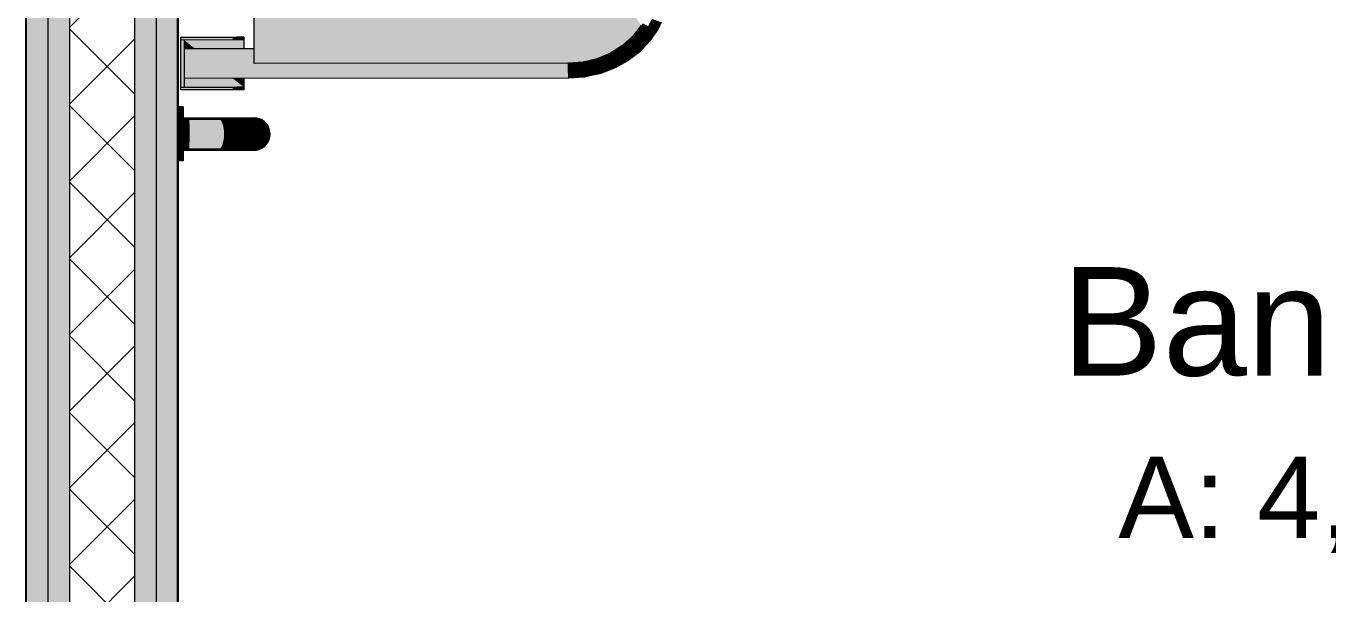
# Model space of a CAD drawing. Header units: metres. Extents: x -1783 to 21505, y -57 to 13660.
# Drawn here: x 12913.8 to 13033.8, y 12663.9 to 12716.2 of the extents above; entities that cross this region are included whole.
import ezdxf

# ---------------------------------------------------------------- set-up
doc = ezdxf.new("R2010")
doc.units = ezdxf.units.M
doc.header["$MEASUREMENT"] = 0
for name, color, linetype in [('cotas', 7, 'Continuous'), ('COTAS EXECUTIVO.EXEC', 7, 'Continuous'), ('PAREDE CONSTRUIR', 7, 'Continuous'), ('ZONA', 7, 'Continuous')]:
    doc.layers.add(name, color=color, linetype=linetype)
for name, color, linetype, lineweight in [('LAJES.EST_Caneta_No__241', 7, 'Continuous', 13), ('LOUCAS-METAIS.ARQ_Caneta_No__96', 252, 'Continuous', 0), ('PAREDE CONSTRUIR_Caneta_No__241', 7, 'Continuous', 13), ('PAREDE CONSTRUIR_Caneta_No__83', 84, 'Continuous', 0), ('Selos de Zona Archicad_Caneta_No__11', 7, 'Continuous', 5)]:
    doc.layers.add(name, color=color, linetype=linetype, lineweight=lineweight)
doc.layers.add('LOUCAS-METAIS.ARQ_Caneta_No__18', color=7, linetype='Continuous', lineweight=0, true_color=0xdfdfdf)
doc.styles.add('GENERATED_STYLE_1', font='arial.ttf')
doc.styles.add('R80', font='romans.shx', dxfattribs={"height": 10})
doc.dimstyles.new('1-50', dxfattribs={"dimtxt": 10, "dimasz": 5, "dimexe": 10, "dimexo": 10, "dimgap": 3, "dimtad": 1, "dimdec": 1, "dimrnd": 1, "dimdsep": 46, "dimtxsty": 'R80', "dimblk": 'DOT', "dimcen": 0, "dimclrd": 252, "dimclre": 252, "dimclrt": 252, "dimadec": 0, "dimazin": 0, "dimtfac": 1, "dimtdec": 1, "dimtix": 1, "dimtmove": 2, "dimatfit": 3, "dimldrblk": 'DOT', "dimfxl": 1, "dimtolj": 1, "dimarcsym": 0})

# ---------------------------------------------------------------- blocks, each defined once
blk = doc.blocks.new('_Dot')
at = {"color": 0, "linetype": 'ByBlock', "lineweight": -2}
blk.add_line((-0.5, 0), (-1, 0), dxfattribs=at)
at = {"color": 0, "linetype": 'ByBlock', "const_width": 0.5}
blk.add_lwpolyline([(-0.25, 0, 1), (0.25, 0, 1)], format="xyb", close=True, dxfattribs=at)
blk = doc.blocks.new('*D7306')
at = {"layer": 'COTAS EXECUTIVO.EXEC', "color": 252, "lineweight": -2, "transparency": 16777216}
for p, q in [((12708.87, 12616.1), (12708.87, 12885.48)), ((12913.84, 12616.1), (12913.84, 12885.48)), ((12713.87, 12875.48), (12781.75, 12875.48)), ((12908.84, 12875.48), (12813.47, 12875.48))]:
    blk.add_line(p, q, dxfattribs=at)
at = {"layer": 'COTAS EXECUTIVO.EXEC', "color": 252, "lineweight": -2, "transparency": 16777216, "xscale": 5, "yscale": 5, "zscale": 5, "rotation": 180}
blk.add_blockref('_Dot', (12708.87, 12875.48), dxfattribs=at)
at = {"layer": 'COTAS EXECUTIVO.EXEC', "color": 252, "lineweight": -2, "transparency": 16777216, "xscale": 5, "yscale": 5, "zscale": 5}
blk.add_blockref('_Dot', (12913.84, 12875.48), dxfattribs=at)
at = {"layer": 'COTAS EXECUTIVO.EXEC', "color": 252, "transparency": 16777216, "insert": (12797.61, 12875.48), "char_height": 10, "attachment_point": 5, "style": 'R80'}
blk.add_mtext('\\A1;205', dxfattribs=at)
blk = doc.blocks.new('*D7307')
at = {"layer": 'COTAS EXECUTIVO.EXEC', "color": 252, "lineweight": -2, "transparency": 16777216}
for p, q in [((12913.84, 12616.1), (12913.84, 12885.48)), ((12927.84, 12616.1), (12927.84, 12885.48)), ((12908.84, 12875.48), (12903.84, 12875.48)), ((12913.84, 12875.48), (12927.84, 12875.48)), ((12932.84, 12875.48), (12937.84, 12875.48))]:
    blk.add_line(p, q, dxfattribs=at)
at = {"layer": 'COTAS EXECUTIVO.EXEC', "color": 252, "lineweight": -2, "transparency": 16777216, "xscale": 5, "yscale": 5, "zscale": 5}
blk.add_blockref('_Dot', (12913.84, 12875.48), dxfattribs=at)
at = {"layer": 'COTAS EXECUTIVO.EXEC', "color": 252, "lineweight": -2, "transparency": 16777216, "xscale": 5, "yscale": 5, "zscale": 5, "rotation": 180}
blk.add_blockref('_Dot', (12927.84, 12875.48), dxfattribs=at)
at = {"layer": 'COTAS EXECUTIVO.EXEC', "color": 252, "transparency": 16777216, "insert": (12896.12, 12875.48), "char_height": 10, "attachment_point": 5, "style": 'R80'}
blk.add_mtext('\\A1;14', dxfattribs=at)
blk = doc.blocks.new('*D7308')
at = {"layer": 'COTAS EXECUTIVO.EXEC', "color": 252, "lineweight": -2, "transparency": 16777216}
for p, q in [((12927.84, 12616.1), (12927.84, 12885.48)), ((13137.84, 12801.3), (13137.84, 12885.48)), ((12932.84, 12875.48), (13003.24, 12875.48)), ((13132.84, 12875.48), (13034.95, 12875.48))]:
    blk.add_line(p, q, dxfattribs=at)
at = {"layer": 'COTAS EXECUTIVO.EXEC', "color": 252, "lineweight": -2, "transparency": 16777216, "xscale": 5, "yscale": 5, "zscale": 5, "rotation": 180}
blk.add_blockref('_Dot', (12927.84, 12875.48), dxfattribs=at)
at = {"layer": 'COTAS EXECUTIVO.EXEC', "color": 252, "lineweight": -2, "transparency": 16777216, "xscale": 5, "yscale": 5, "zscale": 5}
blk.add_blockref('_Dot', (13137.84, 12875.48), dxfattribs=at)
at = {"layer": 'COTAS EXECUTIVO.EXEC', "color": 252, "transparency": 16777216, "insert": (13019.1, 12875.48), "char_height": 10, "attachment_point": 5, "style": 'R80'}
blk.add_mtext('\\A1;210', dxfattribs=at)
blk = doc.blocks.new('Banheiro_9_31_6', base_point=(-55.1831, -34.2346))
at = {"layer": 'Selos de Zona Archicad_Caneta_No__11', "color": 7, "lineweight": 5, "attachment_point": 2, "style": 'GENERATED_STYLE_1'}
for s, insert, char_height in [('\\A1;\\pt0,0.55;Banheiro{\\H0.66x;\\S^  ;\\S^  ;}', (-55.1831, -34.1207), 0.1), ('\\A1;\\pt0,0.55;A: 4,41{\\H0.66x;\\S^  ;} m{\\H0.66x;\\S2^  ;}', (-55.1831, -34.2735), 0.075)]:
    blk.add_mtext(s, dxfattribs=dict(at, insert=insert, char_height=char_height))
blk = doc.blocks.new('Blocks_Banco Perfurado_F03652PT(1)(1)')
at = {"layer": 'LOUCAS-METAIS.ARQ_Caneta_No__18', "linetype": 'Continuous', "lineweight": 0, "true_color": 0xdfdfdf}
for points in [[(0.3014, 0), (0.3014, -0.0483), (0.304, -0.0483)], [(0.304, 0), (0.3014, 0), (0.304, -0.0483)], [(0.304, 0), (0.3474, -0.0029), (0.3474, 0)], [(0.3474, -0.0029), (0.304, 0), (0.304, -0.0029)], [(0.35, -0.0483), (0.35, 0), (0.3474, 0)], [(0.3474, -0.0483), (0.35, -0.0483), (0.3474, 0)], [(0.3119, -0.0029), (0.304, -0.0029), (0.3119, -0.0129)], [(0.304, -0.058), (0.3119, -0.058), (0.3119, -0.0129), (0.304, -0.0029)], [(0.3119, -0.0676), (0.3123, -0.0676), (0.3123, -0.0029), (0.3119, -0.0029)], [(0.3127, -0.0029), (0.3123, -0.0029), (0.3123, -0.0676), (0.3126, -0.0676)], [(0.3123, -0.0676), (0.3123, -0.0676), (0.3123, -0.0029)], [(0.3126, -0.0676), (0.3127, -0.0676), (0.3127, -0.0029)], [(0.3127, -0.0029), (0.3127, -0.0676), (0.3129, -0.0676), (0.313, -0.0029)], [(0.313, -0.0029), (0.3129, -0.0676), (0.313, -0.0676)], [(0.313, -0.0029), (0.3133, -0.0676), (0.3144, -0.0676), (0.3144, -0.0029)], [(0.313, -0.0029), (0.313, -0.0029), (0.313, -0.0676), (0.3133, -0.0676)], [(0.3144, -0.0029), (0.3144, -0.0676), (0.315, -0.0676), (0.3151, -0.0029)], [(0.315, -0.0676), (0.3151, -0.0676), (0.3151, -0.0029)], [(0.3151, -0.0029), (0.3151, -0.0676), (0.3158, -0.0676), (0.316, -0.0029)], [(0.3158, -0.0676), (0.316, -0.0676), (0.316, -0.0029)], [(0.3181, -0.0029), (0.316, -0.0029), (0.3164, -0.0676), (0.3181, -0.0676)], [(0.316, -0.0029), (0.316, -0.0029), (0.316, -0.0676), (0.3164, -0.0676)], [(0.3181, -0.0029), (0.3181, -0.0676), (0.3186, -0.0676), (0.3188, -0.0029)], [(0.3186, -0.0676), (0.3188, -0.0676), (0.3188, -0.0029)], [(0.3188, -0.0029), (0.3188, -0.0676), (0.3201, -0.0676), (0.3205, -0.0029)], [(0.3201, -0.0676), (0.3205, -0.0676), (0.3205, -0.0029), (0.3205, -0.0029)], [(0.323, -0.0029), (0.3205, -0.0029), (0.3209, -0.0676), (0.323, -0.0676)], [(0.3205, -0.0029), (0.3205, -0.0029), (0.3205, -0.0676), (0.3209, -0.0676)], [(0.323, -0.0029), (0.323, -0.0676), (0.3232, -0.0676), (0.3233, -0.0029)], [(0.3233, -0.0029), (0.3232, -0.0676), (0.3233, -0.0676)], [(0.3233, -0.0029), (0.3233, -0.0676), (0.3252, -0.0676), (0.3257, -0.0029)], [(0.3252, -0.0676), (0.3257, -0.0676), (0.3257, -0.0029), (0.3257, -0.0029)], [(0.3257, -0.3574), (0.3281, -0.0029), (0.3257, -0.0029)], [(0.3281, -0.0029), (0.3257, -0.3574), (0.3281, -0.3574), (0.3281, -0.0029)], [(0.3281, -0.3574), (0.3284, -0.3574), (0.3284, -0.0029)], [(0.3281, -0.3574), (0.3284, -0.0029), (0.3281, -0.0029)], [(0.3284, -0.0029), (0.3309, -0.3574), (0.3309, -0.0029)], [(0.3284, -0.0029), (0.3284, -0.3574), (0.3309, -0.3574), (0.3284, -0.0029)], [(0.3309, -0.0029), (0.3309, -0.3574), (0.3326, -0.0029)], [(0.3309, -0.3574), (0.3326, -0.3574), (0.3326, -0.0029), (0.3326, -0.0029)], [(0.3333, -0.0029), (0.3326, -0.3574), (0.3333, -0.3574)], [(0.3326, -0.0029), (0.3326, -0.3574), (0.3333, -0.0029)], [(0.3333, -0.0029), (0.3353, -0.3574), (0.3353, -0.0029)], [(0.3333, -0.0029), (0.3333, -0.3574), (0.3353, -0.3574), (0.3333, -0.0029)], [(0.3353, -0.0029), (0.3353, -0.3574), (0.3363, -0.0029)], [(0.3363, -0.0029), (0.3353, -0.3574), (0.3363, -0.3574)], [(0.3363, -0.3574), (0.337, -0.3574), (0.337, -0.0029)], [(0.3363, -0.0029), (0.3363, -0.3574), (0.337, -0.0029)], [(0.337, -0.0029), (0.3384, -0.3574), (0.3384, -0.0029)], [(0.337, -0.3574), (0.3384, -0.3574), (0.337, -0.0029), (0.337, -0.0029)], [(0.3384, -0.0029), (0.3384, -0.3574), (0.3387, -0.0029)], [(0.3384, -0.3574), (0.3387, -0.3574), (0.3387, -0.0029)], [(0.3387, -0.3574), (0.339, -0.3574), (0.339, -0.0029)], [(0.3387, -0.0029), (0.3387, -0.3574), (0.339, -0.0029)], [(0.3395, -0.0029), (0.339, -0.0029), (0.3395, -0.3574)], [(0.339, -0.3574), (0.3395, -0.3574), (0.339, -0.0029)], [(0.3395, -0.0029), (0.3395, -0.0479), (0.3474, -0.058), (0.3474, -0.0029)], [(0.3395, -0.0479), (0.3395, -0.058), (0.3474, -0.058)], [(0.304, -0.0483), (0.3014, -0.0483), (0.3014, -0.052)], [(0.304, -0.0483), (0.3014, -0.052), (0.304, -0.052)], [(0.304, -0.052), (0.3014, -0.052), (0.3014, -0.0551)], [(0.304, -0.052), (0.3014, -0.0551), (0.304, -0.0551)], [(0.3014, -0.0551), (0.3014, -0.0572), (0.304, -0.0551)], [(0.304, -0.0551), (0.3014, -0.0572), (0.304, -0.0572)], [(0.3014, -0.0572), (0.3014, -0.058), (0.304, -0.058)], [(0.304, -0.0572), (0.3014, -0.0572), (0.304, -0.058)], [(0.35, -0.052), (0.35, -0.0483), (0.3474, -0.0483)], [(0.35, -0.052), (0.3474, -0.0483), (0.3474, -0.052)], [(0.3474, -0.0551), (0.35, -0.0551), (0.35, -0.052)], [(0.3474, -0.0551), (0.35, -0.052), (0.3474, -0.052)], [(0.35, -0.0551), (0.3474, -0.0572), (0.35, -0.0572)], [(0.3474, -0.0551), (0.3474, -0.0572), (0.35, -0.0551)], [(0.3474, -0.058), (0.35, -0.058), (0.35, -0.0572)], [(0.35, -0.0572), (0.3474, -0.0572), (0.3474, -0.058)], [(0.3257, -0.0676), (-0.3257, -0.0676), (0.1628, -0.0937)], [(0.3257, -0.0676), (0.1628, -0.0937), (0.1672, -0.0946)], [(0.1672, -0.0946), (0.1708, -0.0974), (0.3257, -0.0676)], [(0.1708, -0.0974), (0.1733, -0.1014), (0.3257, -0.0676)], [(0.3257, -0.0676), (0.1733, -0.1014), (0.228, -0.0937)], [(0.228, -0.0937), (0.2323, -0.0946), (0.3257, -0.0676)], [(0.2323, -0.0946), (0.236, -0.0974), (0.3257, -0.0676)], [(0.236, -0.0974), (0.2384, -0.1014), (0.3257, -0.0676)], [(0.236, -0.2084), (0.3257, -0.0676), (0.2393, -0.1618)], [(0.3257, -0.0676), (0.236, -0.2084), (0.2384, -0.2125)], [(0.236, -0.2664), (0.3257, -0.0676), (0.2393, -0.2173)], [(0.236, -0.2664), (0.3257, -0.3574), (0.3257, -0.0676)], [(0.2384, -0.1014), (0.2393, -0.1062), (0.3257, -0.0676)], [(0.2384, -0.157), (0.3257, -0.0676), (0.2393, -0.1062)], [(0.2384, -0.157), (0.2393, -0.1618), (0.3257, -0.0676)], [(0.2384, -0.2125), (0.2393, -0.2173), (0.3257, -0.0676)], [(0.3257, -0.3574), (0.236, -0.2664), (0.2384, -0.2705)], [(0.3257, -0.3574), (0.2384, -0.2705), (0.2393, -0.2753)], [(0.2384, -0.2801), (0.3257, -0.3574), (0.2393, -0.2753)], [(0.2323, -0.3216), (0.3257, -0.3574), (0.236, -0.2842)], [(0.236, -0.2842), (0.3257, -0.3574), (0.2384, -0.2801)], [(0.2323, -0.3216), (0.236, -0.3243), (0.3257, -0.3574)], [(0.236, -0.3243), (0.2384, -0.3284), (0.3257, -0.3574)], [(0.3257, -0.3574), (0.2384, -0.3284), (0.2393, -0.3332)], [(0.2393, -0.3332), (0.2384, -0.338), (0.3257, -0.3574)], [(0.1733, -0.338), (0.1708, -0.3421), (0.3094, -0.407)], [(0.3094, -0.407), (0.1708, -0.3421), (0.2909, -0.4243)], [(0.2237, -0.3448), (0.1733, -0.338), (0.3094, -0.407)], [(0.2237, -0.3448), (0.3094, -0.407), (0.228, -0.3458)], [(0.2323, -0.3448), (0.228, -0.3458), (0.3094, -0.407)], [(0.236, -0.3421), (0.2323, -0.3448), (0.3094, -0.407)], [(0.236, -0.3421), (0.3246, -0.3708), (0.2384, -0.338)], [(0.3246, -0.3708), (0.236, -0.3421), (0.3094, -0.407)], [(0.3257, -0.3574), (0.2384, -0.338), (0.3246, -0.3708)], [(0.3251, -0.3649), (0.3253, -0.3649), (0.3257, -0.3574)], [(0.3253, -0.3649), (0.3281, -0.3574), (0.3257, -0.3574)], [(0.3253, -0.3649), (0.328, -0.3652), (0.3281, -0.3574)], [(0.3284, -0.3574), (0.328, -0.3652), (0.3306, -0.3655)], [(0.328, -0.3652), (0.3284, -0.3574), (0.3281, -0.3574)], [(0.3306, -0.3655), (0.3309, -0.3574), (0.3284, -0.3574)], [(0.3309, -0.3574), (0.3306, -0.3655), (0.3326, -0.3574)], [(0.3306, -0.3655), (0.333, -0.3658), (0.3326, -0.3574)], [(0.333, -0.3658), (0.3333, -0.3574), (0.3326, -0.3574)], [(0.3351, -0.366), (0.3333, -0.3574), (0.333, -0.3658)], [(0.3351, -0.366), (0.3353, -0.3574), (0.3333, -0.3574)], [(0.3351, -0.366), (0.3363, -0.3574), (0.3353, -0.3574)], [(0.337, -0.3574), (0.3351, -0.366), (0.3368, -0.3662)], [(0.3363, -0.3574), (0.3351, -0.366), (0.337, -0.3574)], [(0.337, -0.3574), (0.3368, -0.3662), (0.338, -0.3663)], [(0.337, -0.3574), (0.338, -0.3663), (0.3384, -0.3574)], [(0.3387, -0.3574), (0.3384, -0.3574), (0.338, -0.3663)], [(0.338, -0.3663), (0.3388, -0.3664), (0.339, -0.3574)], [(0.338, -0.3663), (0.339, -0.3574), (0.3387, -0.3574)], [(0.339, -0.3574), (0.3388, -0.3664), (0.3389, -0.3664)], [(0.3389, -0.3664), (0.3395, -0.3574), (0.339, -0.3574)], [(0.3246, -0.3708), (0.3094, -0.407), (0.3164, -0.396)], [(0.3164, -0.396), (0.3215, -0.3838), (0.3246, -0.3708)], [(0.3245, -0.3713), (0.3243, -0.3724), (0.327, -0.373), (0.3253, -0.3649), (0.3247, -0.3697), (0.3246, -0.3708)], [(0.3245, -0.3713), (0.3243, -0.3722), (0.3243, -0.3724)], [(0.3251, -0.3649), (0.3247, -0.3697), (0.3253, -0.3649)], [(0.3253, -0.3649), (0.327, -0.373), (0.328, -0.3652)], [(0.327, -0.373), (0.3295, -0.3736), (0.328, -0.3652)], [(0.3306, -0.3655), (0.328, -0.3652), (0.3295, -0.3736)], [(0.3306, -0.3655), (0.3295, -0.3736), (0.3319, -0.3741)], [(0.3306, -0.3655), (0.3319, -0.3741), (0.333, -0.3658)], [(0.3339, -0.3746), (0.333, -0.3658), (0.3319, -0.3741)], [(0.3339, -0.3746), (0.3351, -0.366), (0.333, -0.3658)], [(0.3356, -0.3749), (0.3351, -0.366), (0.3339, -0.3746)], [(0.3368, -0.3662), (0.3351, -0.366), (0.3356, -0.3749)], [(0.3356, -0.3749), (0.3369, -0.3752), (0.3368, -0.3662)], [(0.3368, -0.3662), (0.3369, -0.3752), (0.338, -0.3663)], [(0.3376, -0.3754), (0.338, -0.3663), (0.3369, -0.3752)], [(0.3376, -0.3754), (0.3388, -0.3664), (0.338, -0.3663)], [(0.3388, -0.3664), (0.3376, -0.3754), (0.3385, -0.3719)], [(0.3385, -0.3719), (0.3376, -0.3754), (0.3377, -0.3754)], [(0.3388, -0.3664), (0.3385, -0.3719), (0.3389, -0.3664)], [(0.3211, -0.3847), (0.3204, -0.3869), (0.3229, -0.3881), (0.3227, -0.3798), (0.3218, -0.3827), (0.3215, -0.3838)], [(0.3225, -0.3797), (0.3218, -0.3827), (0.3227, -0.3798)], [(0.3226, -0.3792), (0.3225, -0.3797), (0.3227, -0.3798)], [(0.3242, -0.3724), (0.3226, -0.3792), (0.3227, -0.3798), (0.3243, -0.3724)], [(0.3227, -0.3798), (0.3253, -0.3807), (0.3243, -0.3724)], [(0.3227, -0.3798), (0.3229, -0.3881), (0.3253, -0.3807)], [(0.3253, -0.3892), (0.3253, -0.3807), (0.3229, -0.3881)], [(0.3243, -0.3722), (0.3242, -0.3724), (0.3243, -0.3724)], [(0.327, -0.373), (0.3243, -0.3724), (0.3253, -0.3807)], [(0.3277, -0.3815), (0.327, -0.373), (0.3253, -0.3807)], [(0.3253, -0.3892), (0.3277, -0.3815), (0.3253, -0.3807)], [(0.3277, -0.3815), (0.3253, -0.3892), (0.3275, -0.3902)], [(0.3295, -0.3736), (0.327, -0.373), (0.3277, -0.3815)], [(0.3275, -0.3902), (0.33, -0.3823), (0.3277, -0.3815)], [(0.33, -0.3823), (0.3275, -0.3902), (0.3294, -0.3911)], [(0.3277, -0.3815), (0.33, -0.3823), (0.3295, -0.3736)], [(0.3294, -0.3911), (0.332, -0.383), (0.33, -0.3823)], [(0.331, -0.3918), (0.332, -0.383), (0.3294, -0.3911)], [(0.3295, -0.3736), (0.33, -0.3823), (0.3319, -0.3741)], [(0.332, -0.383), (0.3319, -0.3741), (0.33, -0.3823)], [(0.331, -0.3918), (0.3337, -0.3835), (0.332, -0.383)], [(0.3337, -0.3835), (0.331, -0.3918), (0.3322, -0.3924)], [(0.332, -0.383), (0.3339, -0.3746), (0.3319, -0.3741)], [(0.3337, -0.3835), (0.3339, -0.3746), (0.332, -0.383)], [(0.3322, -0.3924), (0.3349, -0.3839), (0.3337, -0.3835)], [(0.3329, -0.3927), (0.3349, -0.3839), (0.3322, -0.3924)], [(0.3329, -0.3927), (0.3357, -0.3842), (0.3349, -0.3839)], [(0.3337, -0.3835), (0.3356, -0.3749), (0.3339, -0.3746)], [(0.3356, -0.3749), (0.3337, -0.3835), (0.3349, -0.3839)], [(0.3349, -0.3839), (0.3369, -0.3752), (0.3356, -0.3749)], [(0.3349, -0.3839), (0.3357, -0.3842), (0.3369, -0.3752)], [(0.3369, -0.3752), (0.3357, -0.3842), (0.3376, -0.3754)], [(0.3377, -0.3754), (0.3357, -0.3842), (0.3358, -0.3842)], [(0.3357, -0.3842), (0.3377, -0.3754), (0.3376, -0.3754)], [(0.3158, -0.397), (0.314, -0.4003), (0.3162, -0.402), (0.3175, -0.3938), (0.3167, -0.3953), (0.3164, -0.396)], [(0.3175, -0.3938), (0.3162, -0.402), (0.3199, -0.3952)], [(0.3184, -0.4036), (0.3199, -0.3952), (0.3162, -0.402)], [(0.3167, -0.3953), (0.3175, -0.3938), (0.3173, -0.3937)], [(0.3175, -0.3933), (0.3173, -0.3937), (0.3175, -0.3938)], [(0.3175, -0.3933), (0.3175, -0.3938), (0.3204, -0.3869), (0.3202, -0.3869)], [(0.3204, -0.3869), (0.3175, -0.3938), (0.3199, -0.3952)], [(0.3184, -0.4036), (0.3221, -0.3966), (0.3199, -0.3952)], [(0.3199, -0.3952), (0.3229, -0.3881), (0.3204, -0.3869)], [(0.3221, -0.3966), (0.3229, -0.3881), (0.3199, -0.3952)], [(0.3204, -0.3865), (0.3202, -0.3869), (0.3204, -0.3869)], [(0.3204, -0.3865), (0.3204, -0.3869), (0.3211, -0.3847)], [(0.3221, -0.3966), (0.3253, -0.3892), (0.3229, -0.3881)], [(0.3253, -0.3892), (0.3221, -0.3966), (0.3242, -0.3978)], [(0.3253, -0.3892), (0.3242, -0.3978), (0.3275, -0.3902)], [(0.3261, -0.3989), (0.3275, -0.3902), (0.3242, -0.3978)], [(0.3261, -0.3989), (0.3294, -0.3911), (0.3275, -0.3902)], [(0.3261, -0.3989), (0.3276, -0.3998), (0.3294, -0.3911)], [(0.3294, -0.3911), (0.3276, -0.3998), (0.331, -0.3918)], [(0.3276, -0.3998), (0.3287, -0.4005), (0.331, -0.3918)], [(0.331, -0.3918), (0.3287, -0.4005), (0.3322, -0.3924)], [(0.3294, -0.4009), (0.3322, -0.3924), (0.3287, -0.4005)], [(0.3294, -0.4009), (0.3329, -0.3927), (0.3322, -0.3924)], [(0.3329, -0.3927), (0.3294, -0.4009), (0.3304, -0.3994)], [(0.3357, -0.3842), (0.3329, -0.3927), (0.3354, -0.386)], [(0.3354, -0.386), (0.3358, -0.3842), (0.3357, -0.3842)], [(0.2909, -0.4243), (0.3009, -0.4166), (0.3094, -0.407)], [(0.309, -0.4076), (0.3053, -0.412), (0.3072, -0.4141), (0.3099, -0.4064), (0.3096, -0.4068), (0.3094, -0.407)], [(0.3053, -0.412), (0.309, -0.4076), (0.3056, -0.4114)], [(0.3072, -0.4141), (0.312, -0.4083), (0.3099, -0.4064)], [(0.3096, -0.4068), (0.3099, -0.4064), (0.3099, -0.4063)], [(0.31, -0.4062), (0.3099, -0.4064), (0.314, -0.4003), (0.3138, -0.4001)], [(0.314, -0.4003), (0.3099, -0.4064), (0.312, -0.4083)], [(0.3099, -0.4063), (0.3099, -0.4064), (0.31, -0.4062)], [(0.314, -0.4003), (0.312, -0.4083), (0.3162, -0.402)], [(0.3162, -0.402), (0.312, -0.4083), (0.314, -0.4101)], [(0.3138, -0.4001), (0.314, -0.4003), (0.3141, -0.3997)], [(0.3141, -0.3997), (0.314, -0.4003), (0.3158, -0.397)], [(0.314, -0.4101), (0.3184, -0.4036), (0.3162, -0.402)], [(0.3184, -0.4036), (0.314, -0.4101), (0.3158, -0.4118)], [(0.3158, -0.4118), (0.3204, -0.405), (0.3184, -0.4036)], [(0.3175, -0.4133), (0.3204, -0.405), (0.3158, -0.4118)], [(0.3175, -0.4133), (0.3221, -0.4063), (0.3204, -0.405)], [(0.3188, -0.4145), (0.3221, -0.4063), (0.3175, -0.4133)], [(0.3221, -0.3966), (0.3184, -0.4036), (0.3204, -0.405)], [(0.3188, -0.4145), (0.3235, -0.4074), (0.3221, -0.4063)], [(0.3235, -0.4074), (0.3188, -0.4145), (0.3198, -0.4154)], [(0.3235, -0.4074), (0.3198, -0.4154), (0.3246, -0.4082)], [(0.3221, -0.3966), (0.3204, -0.405), (0.3242, -0.3978)], [(0.3221, -0.4063), (0.3242, -0.3978), (0.3204, -0.405)], [(0.3221, -0.4063), (0.3261, -0.3989), (0.3242, -0.3978)], [(0.3235, -0.4074), (0.3261, -0.3989), (0.3221, -0.4063)], [(0.3235, -0.4074), (0.3276, -0.3998), (0.3261, -0.3989)], [(0.3276, -0.3998), (0.3235, -0.4074), (0.3246, -0.4082)], [(0.3246, -0.4082), (0.3287, -0.4005), (0.3276, -0.3998)], [(0.3246, -0.4082), (0.3252, -0.4087), (0.3287, -0.4005)], [(0.3287, -0.4005), (0.3252, -0.4087), (0.3294, -0.4009)], [(0.3252, -0.4087), (0.3296, -0.401), (0.3294, -0.4009)], [(0.3296, -0.401), (0.3252, -0.4087), (0.3253, -0.4087)], [(0.3304, -0.3994), (0.3294, -0.4009), (0.3296, -0.401)], [(0.2951, -0.421), (0.2948, -0.4216), (0.3003, -0.4171), (0.3002, -0.417)], [(0.3003, -0.4171), (0.2948, -0.4216), (0.2963, -0.4241)], [(0.3003, -0.4171), (0.2963, -0.4241), (0.302, -0.4194)], [(0.2977, -0.4265), (0.302, -0.4194), (0.2963, -0.4241)], [(0.2977, -0.4265), (0.3036, -0.4216), (0.302, -0.4194)], [(0.3002, -0.417), (0.3003, -0.4171), (0.3003, -0.417)], [(0.3006, -0.4167), (0.3003, -0.4171), (0.302, -0.4194), (0.3053, -0.412), (0.3013, -0.416), (0.3009, -0.4166)], [(0.3003, -0.417), (0.3003, -0.4171), (0.3006, -0.4167)], [(0.3051, -0.4118), (0.3013, -0.416), (0.3053, -0.412)], [(0.3053, -0.412), (0.302, -0.4194), (0.3072, -0.4141)], [(0.3036, -0.4216), (0.3072, -0.4141), (0.302, -0.4194)], [(0.3036, -0.4216), (0.3091, -0.4162), (0.3072, -0.4141)], [(0.3091, -0.4162), (0.3036, -0.4216), (0.3051, -0.4237)], [(0.3056, -0.4114), (0.3051, -0.4118), (0.3053, -0.412)], [(0.3051, -0.4237), (0.3108, -0.418), (0.3091, -0.4162)], [(0.3065, -0.4255), (0.3108, -0.418), (0.3051, -0.4237)], [(0.3065, -0.4255), (0.3122, -0.4197), (0.3108, -0.418)], [(0.3076, -0.427), (0.3122, -0.4197), (0.3065, -0.4255)], [(0.3091, -0.4162), (0.312, -0.4083), (0.3072, -0.4141)], [(0.3076, -0.427), (0.3135, -0.421), (0.3122, -0.4197)], [(0.3091, -0.4162), (0.314, -0.4101), (0.312, -0.4083)], [(0.314, -0.4101), (0.3091, -0.4162), (0.3108, -0.418)], [(0.314, -0.4101), (0.3108, -0.418), (0.3158, -0.4118)], [(0.3158, -0.4118), (0.3108, -0.418), (0.3122, -0.4197)], [(0.3158, -0.4118), (0.3122, -0.4197), (0.3175, -0.4133)], [(0.3175, -0.4133), (0.3122, -0.4197), (0.3135, -0.421)], [(0.3135, -0.421), (0.3188, -0.4145), (0.3175, -0.4133)], [(0.3188, -0.4145), (0.3135, -0.421), (0.3144, -0.422)], [(0.3144, -0.422), (0.3198, -0.4154), (0.3188, -0.4145)], [(0.3149, -0.4227), (0.3198, -0.4154), (0.3144, -0.422)], [(0.3149, -0.4227), (0.3204, -0.4159), (0.3198, -0.4154)], [(0.3204, -0.4159), (0.3149, -0.4227), (0.3204, -0.416)], [(0.3204, -0.416), (0.3149, -0.4227), (0.3151, -0.4229)], [(0.3204, -0.4159), (0.3246, -0.4082), (0.3198, -0.4154)], [(0.3204, -0.4159), (0.3252, -0.4087), (0.3246, -0.4082)], [(0.3204, -0.4159), (0.3204, -0.416), (0.3252, -0.4087)], [(0.3252, -0.4087), (0.3204, -0.416), (0.3236, -0.4118)], [(0.3252, -0.4087), (0.3236, -0.4118), (0.3253, -0.4087)], [(0.2914, -0.4307), (0.2848, -0.4342), (0.2857, -0.4366)], [(0.2857, -0.4366), (0.2926, -0.433), (0.2914, -0.4307)], [(0.289, -0.4255), (0.2902, -0.4282), (0.2948, -0.4216), (0.2918, -0.4236), (0.2909, -0.4243), (0.2903, -0.4246)], [(0.2948, -0.4216), (0.2902, -0.4282), (0.2963, -0.4241)], [(0.2914, -0.4307), (0.2963, -0.4241), (0.2902, -0.4282)], [(0.2914, -0.4307), (0.2977, -0.4265), (0.2963, -0.4241)], [(0.2977, -0.4265), (0.2914, -0.4307), (0.2926, -0.433)], [(0.2947, -0.4214), (0.2918, -0.4236), (0.2948, -0.4216)], [(0.2977, -0.4265), (0.2926, -0.433), (0.2991, -0.4287)], [(0.2936, -0.4351), (0.2991, -0.4287), (0.2926, -0.433)], [(0.2936, -0.4351), (0.3002, -0.4306), (0.2991, -0.4287)], [(0.2944, -0.4368), (0.3002, -0.4306), (0.2936, -0.4351)], [(0.2944, -0.4368), (0.3012, -0.4322), (0.3002, -0.4306)], [(0.2947, -0.4214), (0.2948, -0.4216), (0.2951, -0.421)], [(0.3036, -0.4216), (0.2977, -0.4265), (0.2991, -0.4287)], [(0.3036, -0.4216), (0.2991, -0.4287), (0.3051, -0.4237)], [(0.3002, -0.4306), (0.3051, -0.4237), (0.2991, -0.4287)], [(0.3002, -0.4306), (0.3065, -0.4255), (0.3051, -0.4237)], [(0.3012, -0.4322), (0.3065, -0.4255), (0.3002, -0.4306)], [(0.3012, -0.4322), (0.3076, -0.427), (0.3065, -0.4255)], [(0.3076, -0.427), (0.3012, -0.4322), (0.3019, -0.4334)], [(0.3019, -0.4334), (0.3084, -0.4281), (0.3076, -0.427)], [(0.3023, -0.4341), (0.3084, -0.4281), (0.3019, -0.4334)], [(0.3023, -0.4341), (0.3089, -0.4287), (0.3084, -0.4281)], [(0.3089, -0.4287), (0.3023, -0.4341), (0.3052, -0.4323)], [(0.3052, -0.4323), (0.3089, -0.4288), (0.3089, -0.4287)], [(0.3076, -0.427), (0.3084, -0.4281), (0.3135, -0.421)], [(0.3084, -0.4281), (0.3144, -0.422), (0.3135, -0.421)], [(0.3144, -0.422), (0.3084, -0.4281), (0.3089, -0.4287)], [(0.3144, -0.422), (0.3089, -0.4287), (0.3149, -0.4227)], [(0.3149, -0.4227), (0.3089, -0.4287), (0.3151, -0.4229)], [(0.3089, -0.4287), (0.3089, -0.4288), (0.3151, -0.4229)], [(0.2865, -0.4388), (0.2926, -0.433), (0.2857, -0.4366)], [(0.2865, -0.4388), (0.2936, -0.4351), (0.2926, -0.433)], [(0.2872, -0.4406), (0.2936, -0.4351), (0.2865, -0.4388)], [(0.2872, -0.4406), (0.2944, -0.4368), (0.2936, -0.4351)], [(0.2944, -0.4368), (0.2872, -0.4406), (0.2877, -0.4419)], [(0.2877, -0.4419), (0.295, -0.438), (0.2944, -0.4368)], [(0.288, -0.4427), (0.295, -0.438), (0.2877, -0.4419)], [(0.288, -0.4427), (0.2953, -0.4388), (0.295, -0.438)], [(0.2953, -0.4388), (0.288, -0.4427), (0.294, -0.4399)], [(0.294, -0.4399), (0.2954, -0.439), (0.2953, -0.4388)], [(0.3012, -0.4322), (0.2944, -0.4368), (0.295, -0.438)], [(0.3012, -0.4322), (0.295, -0.438), (0.3019, -0.4334)], [(0.2953, -0.4388), (0.3019, -0.4334), (0.295, -0.438)], [(0.2953, -0.4388), (0.3023, -0.4341), (0.3019, -0.4334)], [(0.3023, -0.4341), (0.2953, -0.4388), (0.3024, -0.4342)], [(0.3024, -0.4342), (0.2953, -0.4388), (0.2954, -0.439)], [(0.3052, -0.4323), (0.3023, -0.4341), (0.3024, -0.4342)]]:
    blk.add_hatch(color=254, dxfattribs=at).paths.add_polyline_path(points)
at = {"layer": 'LOUCAS-METAIS.ARQ_Caneta_No__96', "color": 252, "linetype": 'Continuous', "lineweight": 0}
for p, q in [((0.3014, 0), (0.3014, -0.0483)), ((0.304, 0), (0.3014, 0)), ((0.304, -0.0483), (0.304, 0)), ((0.3474, 0), (0.304, 0)), ((0.35, 0), (0.3474, 0)), ((0.3474, 0), (0.3474, -0.0029)), ((0.35, -0.0483), (0.35, 0)), ((0.304, -0.0029), (0.3474, -0.0029)), ((0.3119, -0.0029), (0.3119, -0.0676)), ((0.3395, -0.3574), (0.3395, -0.0029)), ((0.3474, -0.0029), (0.3474, -0.0483)), ((0.3014, -0.0483), (0.304, -0.0483)), ((0.3014, -0.0483), (0.3014, -0.052)), ((0.3014, -0.0551), (0.3014, -0.052)), ((0.3014, -0.0572), (0.3014, -0.0551)), ((0.3014, -0.058), (0.3014, -0.0572)), ((0.3014, -0.058), (0.304, -0.058)), ((0.304, -0.052), (0.304, -0.0483)), ((0.304, -0.0551), (0.304, -0.052)), ((0.304, -0.0572), (0.304, -0.0551)), ((0.304, -0.058), (0.304, -0.0572)), ((0.304, -0.058), (0.3119, -0.058)), ((0.3395, -0.058), (0.3474, -0.058)), ((0.3474, -0.0483), (0.35, -0.0483)), ((0.3474, -0.0483), (0.3474, -0.052)), ((0.3474, -0.0551), (0.3474, -0.052)), ((0.3474, -0.0572), (0.3474, -0.0551)), ((0.3474, -0.058), (0.3474, -0.0572)), ((0.3474, -0.058), (0.35, -0.058)), ((0.35, -0.052), (0.35, -0.0483)), ((0.35, -0.0551), (0.35, -0.052)), ((0.35, -0.0572), (0.35, -0.0551)), ((0.35, -0.058), (0.35, -0.0572)), ((0.3257, -0.0676), (-0.3257, -0.0676)), ((0.3257, -0.3574), (0.3257, -0.0676)), ((0.3246, -0.3708), (0.3257, -0.3574)), ((0.3281, -0.3574), (0.3257, -0.3574)), ((0.3284, -0.3574), (0.3281, -0.3574)), ((0.3309, -0.3574), (0.3284, -0.3574)), ((0.3326, -0.3574), (0.3309, -0.3574)), ((0.3333, -0.3574), (0.3326, -0.3574)), ((0.3353, -0.3574), (0.3333, -0.3574)), ((0.3363, -0.3574), (0.3353, -0.3574)), ((0.337, -0.3574), (0.3363, -0.3574)), ((0.3384, -0.3574), (0.337, -0.3574)), ((0.3387, -0.3574), (0.3384, -0.3574)), ((0.339, -0.3574), (0.3387, -0.3574)), ((0.3389, -0.3664), (0.3395, -0.3574)), ((0.3395, -0.3574), (0.339, -0.3574)), ((0.3215, -0.3838), (0.3246, -0.3708)), ((0.3377, -0.3754), (0.3385, -0.3719)), ((0.3385, -0.3719), (0.3389, -0.3664)), ((0.3164, -0.396), (0.3215, -0.3838)), ((0.3358, -0.3842), (0.3377, -0.3754)), ((0.3304, -0.3994), (0.3329, -0.3927)), ((0.3329, -0.3927), (0.3354, -0.386)), ((0.3354, -0.386), (0.3358, -0.3842)), ((0.3009, -0.4166), (0.3094, -0.407)), ((0.3094, -0.407), (0.3164, -0.396)), ((0.3253, -0.4087), (0.3296, -0.401)), ((0.3296, -0.401), (0.3304, -0.3994)), ((0.2909, -0.4243), (0.3009, -0.4166)), ((0.3151, -0.4229), (0.3204, -0.416)), ((0.3204, -0.416), (0.3236, -0.4118)), ((0.3236, -0.4118), (0.3253, -0.4087)), ((0.3052, -0.4323), (0.3089, -0.4288)), ((0.3089, -0.4288), (0.3151, -0.4229)), ((0.288, -0.4427), (0.294, -0.4399)), ((0.294, -0.4399), (0.2954, -0.439)), ((0.2954, -0.439), (0.3024, -0.4342)), ((0.3024, -0.4342), (0.3052, -0.4323))]:
    blk.add_line(p, q, dxfattribs=at)
blk = doc.blocks.new('Grab Bar 26_3')
at = {"layer": 'LOUCAS-METAIS.ARQ_Caneta_No__18', "linetype": 'Continuous', "lineweight": 0, "true_color": 0xdfdfdf}
for points in [[(-0.017, 0), (-0.017, -0.005), (-0.0108, -0.005), (-0.0108, 0)], [(-0.0108, -0.005), (-0.0037, -0.005), (-0.0037, 0), (-0.0108, 0)], [(-0.0037, 0), (-0.0037, -0.005), (0.0037, -0.005), (0.0037, 0)], [(0.0037, -0.005), (0.0108, -0.005), (0.0108, 0), (0.0037, 0)], [(0.0108, 0), (0.0108, -0.005), (0.017, -0.005), (0.017, 0)], [(0.017, -0.005), (0.0217, -0.005), (0.0217, 0), (0.017, 0)], [(0.0217, -0.005), (0.0244, -0.005), (0.0244, 0), (0.0217, 0)], [(0.0244, 0), (0.0244, -0.005), (0.0249, -0.005), (0.0249, 0)], [(-0.0249, 0), (-0.0249, -0.005), (-0.0244, -0.005), (-0.0244, 0)], [(-0.0244, -0.005), (-0.0217, -0.005), (-0.0217, 0), (-0.0244, 0)], [(-0.0217, -0.005), (-0.017, -0.005), (-0.017, 0), (-0.0217, 0)], [(-0.015, -0.01), (-0.0147, -0.0102), (-0.0147, -0.005), (-0.015, -0.005)], [(-0.015, -0.01), (-0.015, -0.0234), (-0.0147, -0.024), (-0.0147, -0.0102)], [(-0.0147, -0.005), (-0.0147, -0.0102), (-0.014, -0.0103), (-0.014, -0.005)], [(-0.0147, -0.0102), (-0.0147, -0.024), (-0.014, -0.0246), (-0.014, -0.0103)], [(-0.014, -0.0103), (-0.0129, -0.0104), (-0.0129, -0.005), (-0.014, -0.005)], [(-0.014, -0.0246), (-0.0129, -0.0251), (-0.0129, -0.0104), (-0.014, -0.0103)], [(-0.0129, -0.005), (-0.0129, -0.0104), (-0.0113, -0.0106), (-0.0113, -0.005)], [(-0.0113, -0.0106), (-0.0129, -0.0104), (-0.0129, -0.0251), (-0.0113, -0.0256)], [(-0.0113, -0.005), (-0.0113, -0.0106), (-0.0094, -0.0107), (-0.0094, -0.005)], [(-0.0094, -0.0107), (-0.0113, -0.0106), (-0.0113, -0.0256), (-0.0094, -0.026)], [(-0.0094, -0.0107), (-0.0073, -0.0107), (-0.0073, -0.005), (-0.0094, -0.005)], [(-0.0094, -0.0107), (-0.0094, -0.026), (-0.0073, -0.0263), (-0.0073, -0.0107)], [(-0.0073, -0.005), (-0.0073, -0.0107), (-0.0049, -0.0108), (-0.0049, -0.005)], [(-0.0049, -0.0108), (-0.0073, -0.0107), (-0.0073, -0.0263), (-0.0049, -0.0265)], [(-0.0049, -0.005), (-0.0049, -0.0108), (-0.0023, -0.0108), (-0.0023, -0.005)], [(-0.0023, -0.0108), (-0.0049, -0.0108), (-0.0049, -0.0265), (-0.0023, -0.0267)], [(-0.0023, -0.005), (-0.0023, -0.0108), (0.0003, -0.0108), (0.0003, -0.005)], [(0.0003, -0.0108), (-0.0023, -0.0108), (-0.0023, -0.0267), (0.0003, -0.0267)], [(0.0003, -0.005), (0.0003, -0.0108), (0.0029, -0.0108), (0.0029, -0.005)], [(0.0029, -0.0108), (0.0003, -0.0108), (0.0003, -0.0267), (0.0029, -0.0266)], [(0.0029, -0.0108), (0.0054, -0.0108), (0.0054, -0.005), (0.0029, -0.005)], [(0.0029, -0.0266), (0.0054, -0.0265), (0.0054, -0.0108), (0.0029, -0.0108)], [(0.0054, -0.005), (0.0054, -0.0108), (0.0077, -0.0107), (0.0077, -0.005)], [(0.0077, -0.0107), (0.0054, -0.0108), (0.0054, -0.0265), (0.0077, -0.0262)], [(0.0077, -0.005), (0.0077, -0.0107), (0.0098, -0.0106), (0.0098, -0.005)], [(0.0098, -0.0106), (0.0077, -0.0107), (0.0077, -0.0262), (0.0098, -0.0259)], [(0.0098, -0.005), (0.0098, -0.0106), (0.0117, -0.0105), (0.0117, -0.005)], [(0.0098, -0.0106), (0.0098, -0.0259), (0.0117, -0.0255), (0.0117, -0.0105)], [(0.0117, -0.005), (0.0117, -0.0105), (0.0131, -0.0104), (0.0131, -0.005)], [(0.0131, -0.0104), (0.0117, -0.0105), (0.0117, -0.0255), (0.0131, -0.025)], [(0.0131, -0.005), (0.0131, -0.0104), (0.0142, -0.0103), (0.0142, -0.005)], [(0.0142, -0.0103), (0.0131, -0.0104), (0.0131, -0.025), (0.0142, -0.0244)], [(0.0142, -0.005), (0.0142, -0.0103), (0.0148, -0.0101), (0.0148, -0.005)], [(0.0142, -0.0103), (0.0142, -0.0244), (0.0148, -0.0239), (0.0148, -0.0101)], [(0.015, -0.005), (0.0148, -0.005), (0.0148, -0.0101), (0.015, -0.01)], [(0.0148, -0.0101), (0.0148, -0.0239), (0.015, -0.0233), (0.015, -0.01)], [(-0.0147, -0.024), (-0.015, -0.0234), (-0.015, -0.0361), (-0.0147, -0.0373)], [(-0.0147, -0.024), (-0.0147, -0.0373), (-0.014, -0.0384), (-0.014, -0.0246)], [(0.0142, -0.0244), (0.0142, -0.0382), (0.0148, -0.0371), (0.0148, -0.0239)], [(0.015, -0.0233), (0.0148, -0.0239), (0.0148, -0.0371), (0.015, -0.0359)], [(-0.014, -0.0246), (-0.014, -0.0384), (-0.0129, -0.0394), (-0.0129, -0.0251)], [(-0.0129, -0.0251), (-0.0129, -0.0394), (-0.0113, -0.0403), (-0.0113, -0.0256)], [(-0.0094, -0.026), (-0.0113, -0.0256), (-0.0113, -0.0403), (-0.0094, -0.0411)], [(-0.0094, -0.0411), (-0.0073, -0.0418), (-0.0073, -0.0263), (-0.0094, -0.026)], [(-0.0049, -0.0265), (-0.0073, -0.0263), (-0.0073, -0.0418), (-0.0049, -0.0422)], [(-0.0023, -0.0267), (-0.0049, -0.0265), (-0.0049, -0.0422), (-0.0023, -0.0425)], [(0.0003, -0.0267), (-0.0023, -0.0267), (-0.0023, -0.0425), (0.0003, -0.0426)], [(0.0029, -0.0266), (0.0003, -0.0267), (0.0003, -0.0426), (0.0029, -0.0425)], [(0.0029, -0.0425), (0.0054, -0.0421), (0.0054, -0.0265), (0.0029, -0.0266)], [(0.0077, -0.0262), (0.0054, -0.0265), (0.0054, -0.0421), (0.0077, -0.0416)], [(0.0098, -0.0259), (0.0077, -0.0262), (0.0077, -0.0416), (0.0098, -0.041)], [(0.0098, -0.0259), (0.0098, -0.041), (0.0117, -0.0402), (0.0117, -0.0255)], [(0.0117, -0.0255), (0.0117, -0.0402), (0.0131, -0.0392), (0.0131, -0.025)], [(0.0131, -0.025), (0.0131, -0.0392), (0.0142, -0.0382), (0.0142, -0.0244)], [(0.0148, -0.0371), (0.0148, -0.0489), (0.015, -0.0472), (0.015, -0.0359)], [(-0.015, -0.0476), (-0.0147, -0.0492), (-0.0147, -0.0373), (-0.015, -0.0361)], [(-0.0147, -0.0492), (-0.015, -0.0476), (-0.015, -0.0571), (-0.0147, -0.0592)], [(-0.014, -0.0384), (-0.0147, -0.0373), (-0.0147, -0.0492), (-0.014, -0.0508)], [(-0.014, -0.0508), (-0.0129, -0.0523), (-0.0129, -0.0394), (-0.014, -0.0384)], [(-0.0129, -0.0394), (-0.0129, -0.0523), (-0.0113, -0.0536), (-0.0113, -0.0403)], [(-0.0113, -0.0403), (-0.0113, -0.0536), (-0.0094, -0.0547), (-0.0094, -0.0411)], [(-0.0094, -0.0411), (-0.0094, -0.0547), (-0.0073, -0.0556), (-0.0073, -0.0418)], [(-0.0073, -0.0418), (-0.0073, -0.0556), (-0.0049, -0.0563), (-0.0049, -0.0422)], [(-0.0049, -0.0563), (-0.0023, -0.0567), (-0.0023, -0.0425), (-0.0049, -0.0422)], [(-0.0023, -0.0425), (-0.0023, -0.0567), (0.0003, -0.0568), (0.0003, -0.0426)], [(0.0003, -0.0426), (0.0003, -0.0568), (0.0029, -0.0566), (0.0029, -0.0425)], [(0.0029, -0.0425), (0.0029, -0.0566), (0.0054, -0.0562), (0.0054, -0.0421)], [(0.0054, -0.0421), (0.0054, -0.0562), (0.0077, -0.0555), (0.0077, -0.0416)], [(0.0077, -0.0416), (0.0077, -0.0555), (0.0098, -0.0545), (0.0098, -0.041)], [(0.0098, -0.041), (0.0098, -0.0545), (0.0117, -0.0533), (0.0117, -0.0402)], [(0.0117, -0.0402), (0.0117, -0.0533), (0.0131, -0.052), (0.0131, -0.0392)], [(0.0142, -0.0382), (0.0131, -0.0392), (0.0131, -0.052), (0.0142, -0.0505)], [(0.0142, -0.0505), (0.0148, -0.0489), (0.0148, -0.0371), (0.0142, -0.0382)], [(0.015, -0.0472), (0.0148, -0.0489), (0.0148, -0.0588), (0.015, -0.0567)], [(-0.0147, -0.0592), (-0.015, -0.0571), (-0.015, -0.0643), (-0.0147, -0.0667)], [(-0.014, -0.0508), (-0.0147, -0.0492), (-0.0147, -0.0592), (-0.014, -0.0611)], [(-0.0147, -0.0592), (-0.0147, -0.0667), (-0.014, -0.0689), (-0.014, -0.0611)], [(-0.014, -0.0508), (-0.014, -0.0611), (-0.0129, -0.063), (-0.0129, -0.0523)], [(-0.0129, -0.0523), (-0.0129, -0.063), (-0.0113, -0.0647), (-0.0113, -0.0536)], [(-0.0113, -0.0647), (-0.0094, -0.0661), (-0.0094, -0.0547), (-0.0113, -0.0536)], [(-0.0094, -0.0547), (-0.0094, -0.0661), (-0.0073, -0.0672), (-0.0073, -0.0556)], [(-0.0073, -0.0556), (-0.0073, -0.0672), (-0.0049, -0.0681), (-0.0049, -0.0563)], [(-0.0049, -0.0563), (-0.0049, -0.0681), (-0.0023, -0.0686), (-0.0023, -0.0567)], [(-0.0023, -0.0686), (0.0003, -0.0687), (0.0003, -0.0568), (-0.0023, -0.0567)], [(0.0003, -0.0687), (0.0029, -0.0685), (0.0029, -0.0566), (0.0003, -0.0568)], [(0.0029, -0.0566), (0.0029, -0.0685), (0.0054, -0.0679), (0.0054, -0.0562)], [(0.0054, -0.0562), (0.0054, -0.0679), (0.0077, -0.067), (0.0077, -0.0555)], [(0.0077, -0.0555), (0.0077, -0.067), (0.0098, -0.0658), (0.0098, -0.0545)], [(0.0098, -0.0658), (0.0117, -0.0643), (0.0117, -0.0533), (0.0098, -0.0545)], [(0.0117, -0.0533), (0.0117, -0.0643), (0.0131, -0.0626), (0.0131, -0.052)], [(0.0131, -0.0626), (0.0142, -0.0608), (0.0142, -0.0505), (0.0131, -0.052)], [(0.0142, -0.0505), (0.0142, -0.0608), (0.0148, -0.0588), (0.0148, -0.0489)], [(0.0142, -0.0608), (0.0142, -0.0685), (0.0148, -0.0662), (0.0148, -0.0588)], [(0.015, -0.0567), (0.0148, -0.0588), (0.0148, -0.0662), (0.015, -0.0638)], [(-0.015, -0.0688), (-0.0147, -0.0713), (-0.0147, -0.0667), (-0.015, -0.0643)], [(-0.0147, -0.0713), (-0.015, -0.0688), (-0.015, -0.0703), (-0.0147, -0.0729)], [(-0.0147, -0.0667), (-0.0147, -0.0713), (-0.014, -0.0738), (-0.014, -0.0689)], [(-0.014, -0.0738), (-0.0147, -0.0713), (-0.0147, -0.0729), (-0.014, -0.0754)], [(-0.014, -0.0611), (-0.014, -0.0689), (-0.0129, -0.0711), (-0.0129, -0.063)], [(-0.014, -0.0689), (-0.014, -0.0738), (-0.0129, -0.0761), (-0.0129, -0.0711)], [(-0.0129, -0.0711), (-0.0113, -0.073), (-0.0113, -0.0647), (-0.0129, -0.063)], [(-0.0129, -0.0711), (-0.0129, -0.0761), (-0.0113, -0.0782), (-0.0113, -0.073)], [(-0.0113, -0.0647), (-0.0113, -0.073), (-0.0094, -0.0746), (-0.0094, -0.0661)], [(-0.0094, -0.0661), (-0.0094, -0.0746), (-0.0073, -0.076), (-0.0073, -0.0672)], [(-0.0073, -0.076), (-0.0049, -0.0769), (-0.0049, -0.0681), (-0.0073, -0.0672)], [(-0.0049, -0.0769), (-0.0023, -0.0775), (-0.0023, -0.0686), (-0.0049, -0.0681)], [(-0.0023, -0.0775), (0.0003, -0.0777), (0.0003, -0.0687), (-0.0023, -0.0686)], [(0.0003, -0.0687), (0.0003, -0.0777), (0.0029, -0.0774), (0.0029, -0.0685)], [(0.0029, -0.0685), (0.0029, -0.0774), (0.0054, -0.0768), (0.0054, -0.0679)], [(0.0054, -0.0679), (0.0054, -0.0768), (0.0077, -0.0757), (0.0077, -0.067)], [(0.0077, -0.0757), (0.0098, -0.0743), (0.0098, -0.0658), (0.0077, -0.067)], [(0.0098, -0.0658), (0.0098, -0.0743), (0.0117, -0.0726), (0.0117, -0.0643)], [(0.0117, -0.0726), (0.0131, -0.0707), (0.0131, -0.0626), (0.0117, -0.0643)], [(0.0117, -0.0778), (0.0131, -0.0756), (0.0131, -0.0707), (0.0117, -0.0726)], [(0.0131, -0.0626), (0.0131, -0.0707), (0.0142, -0.0685), (0.0142, -0.0608)], [(0.0131, -0.0707), (0.0131, -0.0756), (0.0142, -0.0733), (0.0142, -0.0685)], [(0.0142, -0.0685), (0.0142, -0.0733), (0.0148, -0.0708), (0.0148, -0.0662)], [(0.0142, -0.0749), (0.0148, -0.0723), (0.0148, -0.0708), (0.0142, -0.0733)], [(0.0148, -0.0662), (0.0148, -0.0708), (0.015, -0.0682), (0.015, -0.0638)], [(0.015, -0.0682), (0.0148, -0.0708), (0.0148, -0.0723), (0.015, -0.0697)], [(-0.014, -0.0754), (-0.0129, -0.0777), (-0.0129, -0.0761), (-0.014, -0.0738)], [(-0.0113, -0.0782), (-0.0129, -0.0761), (-0.0129, -0.0777), (-0.0113, -0.0798)], [(-0.0113, -0.073), (-0.0113, -0.0782), (-0.0094, -0.0799), (-0.0094, -0.0746)], [(-0.0094, -0.0799), (-0.0113, -0.0782), (-0.0113, -0.0798), (-0.0094, -0.0817)], [(-0.0094, -0.0746), (-0.0094, -0.0799), (-0.0073, -0.0814), (-0.0073, -0.076)], [(-0.0094, -0.0799), (-0.0094, -0.0817), (-0.0073, -0.0831), (-0.0073, -0.0814)], [(-0.0073, -0.0814), (-0.0049, -0.0824), (-0.0049, -0.0769), (-0.0073, -0.076)], [(-0.0049, -0.0824), (-0.0073, -0.0814), (-0.0073, -0.0831), (-0.0049, -0.0842)], [(-0.0049, -0.0824), (-0.0023, -0.083), (-0.0023, -0.0775), (-0.0049, -0.0769)], [(-0.0023, -0.083), (-0.0049, -0.0824), (-0.0049, -0.0842), (-0.0023, -0.0848)], [(-0.0023, -0.083), (0.0003, -0.0832), (0.0003, -0.0777), (-0.0023, -0.0775)], [(0.0003, -0.0832), (-0.0023, -0.083), (-0.0023, -0.0848), (0.0003, -0.085)], [(0.0003, -0.0777), (0.0003, -0.0832), (0.0029, -0.0829), (0.0029, -0.0774)], [(0.0029, -0.0829), (0.0003, -0.0832), (0.0003, -0.085), (0.0029, -0.0847)], [(0.0029, -0.0774), (0.0029, -0.0829), (0.0054, -0.0822), (0.0054, -0.0768)], [(0.0029, -0.0829), (0.0029, -0.0847), (0.0054, -0.084), (0.0054, -0.0822)], [(0.0054, -0.0822), (0.0077, -0.0811), (0.0077, -0.0757), (0.0054, -0.0768)], [(0.0077, -0.0811), (0.0054, -0.0822), (0.0054, -0.084), (0.0077, -0.0829)], [(0.0077, -0.0811), (0.0098, -0.0796), (0.0098, -0.0743), (0.0077, -0.0757)], [(0.0098, -0.0796), (0.0077, -0.0811), (0.0077, -0.0829), (0.0098, -0.0813)], [(0.0098, -0.0743), (0.0098, -0.0796), (0.0117, -0.0778), (0.0117, -0.0726)], [(0.0098, -0.0813), (0.0117, -0.0794), (0.0117, -0.0778), (0.0098, -0.0796)], [(0.0131, -0.0756), (0.0117, -0.0778), (0.0117, -0.0794), (0.0131, -0.0773)], [(0.0142, -0.0733), (0.0131, -0.0756), (0.0131, -0.0773), (0.0142, -0.0749)]]:
    blk.add_hatch(color=254, dxfattribs=at).paths.add_polyline_path(points)
at = {"layer": 'LOUCAS-METAIS.ARQ_Caneta_No__96', "color": 252, "linetype": 'Continuous', "lineweight": 0}
for p, q in [((-0.0037, 0), (0.0037, 0)), ((0.0037, 0), (0.0108, 0)), ((0.0108, 0), (0.017, 0)), ((0.017, 0), (0.0217, 0)), ((0.0217, 0), (0.0244, 0)), ((0.0244, 0), (0.0249, 0)), ((0.0249, -0.005), (0.0249, 0)), ((-0.0249, 0), (-0.0244, 0)), ((-0.0249, -0.005), (-0.0249, 0)), ((-0.0249, -0.005), (-0.0244, -0.005)), ((-0.0244, 0), (-0.0217, 0)), ((-0.0244, -0.005), (-0.0217, -0.005)), ((-0.0217, 0), (-0.017, 0)), ((-0.0217, -0.005), (-0.017, -0.005)), ((-0.017, 0), (-0.0108, 0)), ((-0.017, -0.005), (-0.0108, -0.005)), ((-0.015, -0.005), (-0.015, -0.01)), ((-0.015, -0.01), (-0.015, -0.0234)), ((-0.0108, 0), (-0.0037, 0)), ((-0.0108, -0.005), (-0.0037, -0.005)), ((-0.0037, -0.005), (0.0037, -0.005)), ((0.0037, -0.005), (0.0108, -0.005)), ((0.0108, -0.005), (0.017, -0.005)), ((0.015, -0.005), (0.015, -0.01)), ((0.015, -0.01), (0.015, -0.0233)), ((0.017, -0.005), (0.0217, -0.005)), ((0.0217, -0.005), (0.0244, -0.005)), ((0.0244, -0.005), (0.0249, -0.005)), ((-0.015, -0.0234), (-0.015, -0.0361)), ((0.015, -0.0233), (0.015, -0.0359)), ((0.015, -0.0359), (0.015, -0.0472)), ((-0.015, -0.0361), (-0.015, -0.0476)), ((-0.015, -0.0476), (-0.015, -0.0571)), ((0.015, -0.0472), (0.015, -0.0567)), ((-0.015, -0.0571), (-0.015, -0.0643)), ((0.015, -0.0567), (0.015, -0.0638)), ((-0.015, -0.0643), (-0.015, -0.0688)), ((-0.015, -0.0688), (-0.015, -0.0703)), ((-0.0147, -0.0729), (-0.015, -0.0703)), ((0.015, -0.0697), (0.0148, -0.0723)), ((0.015, -0.0638), (0.015, -0.0682)), ((0.015, -0.0682), (0.015, -0.0697)), ((-0.014, -0.0754), (-0.0147, -0.0729)), ((-0.0129, -0.0777), (-0.014, -0.0754)), ((-0.0113, -0.0798), (-0.0129, -0.0777)), ((-0.0094, -0.0817), (-0.0113, -0.0798)), ((-0.0073, -0.0831), (-0.0094, -0.0817)), ((-0.0049, -0.0842), (-0.0073, -0.0831)), ((0.0077, -0.0829), (0.0054, -0.084)), ((0.0098, -0.0813), (0.0077, -0.0829)), ((0.0117, -0.0794), (0.0098, -0.0813)), ((0.0131, -0.0773), (0.0117, -0.0794)), ((0.0142, -0.0749), (0.0131, -0.0773)), ((0.0148, -0.0723), (0.0142, -0.0749)), ((-0.0023, -0.0848), (-0.0049, -0.0842)), ((0.0003, -0.085), (-0.0023, -0.0848)), ((0.0029, -0.0847), (0.0003, -0.085)), ((0.0054, -0.084), (0.0029, -0.0847))]:
    blk.add_line(p, q, dxfattribs=at)

msp = doc.modelspace()

# ---------------------------------------------------------------- hatches: boundary and pattern name
at = {"layer": 'cotas'}
h = msp.add_hatch(color=7, dxfattribs=at)
h.dxf.hatch_style = 1
h.paths.add_polyline_path([(21504.961, 13659.963), (10304.961, 13659.963), (10304.961, 5739.963), (21504.961, 5739.963)])
h.paths.add_polyline_path([(10571.627, 13593.296), (21371.627, 13593.296), (21371.627, 5806.63), (10571.627, 5806.63)], flags=16)
at = {"layer": 'PAREDE CONSTRUIR', "linetype": 'Continuous', "lineweight": 0, "true_color": 0xffffff}
for points in [[(12913.841, 12791.299), (12913.841, 12571.299), (12915.841, 12571.299), (12915.841, 12791.299)], [(12915.841, 12791.299), (12915.841, 12571.299), (12917.841, 12571.299), (12917.841, 12791.299)], [(12925.841, 12579.299), (12925.841, 12791.299), (12923.841, 12791.299), (12923.841, 12579.299)], [(12927.841, 12581.299), (12927.841, 12791.299), (12925.841, 12791.299), (12925.841, 12581.299)]]:
    msp.add_hatch(color=7, dxfattribs=at).paths.add_polyline_path(points)
at = {"layer": 'PAREDE CONSTRUIR_Caneta_No__83', "linetype": 'Continuous', "lineweight": 0}
h = msp.add_hatch(dxfattribs=at)
h.set_pattern_fill('PLACOMUR_0006', color=84, scale=100, style=0, pattern_type=2)
h.set_pattern_definition([(45, (18585.2446, 16071.2687), (-3.535534, 3.535534), []), (135, (18585.2446, 16071.2687), (3.535534, 3.535534), [])])
h.paths.add_polyline_path([(12923.841, 12579.299), (12923.841, 12791.299), (12917.841, 12791.299), (12917.841, 12579.299)])

# ---------------------------------------------------------------- linework, layer by layer
at = {"layer": 'COTAS EXECUTIVO.EXEC', "flags": 128}
msp.add_lwpolyline([(12927.841, 12791.299), (12927.841, 12581.299), (13137.841, 12581.299), (13137.841, 12791.299)], close=True, dxfattribs=at)
at = {"layer": 'LAJES.EST_Caneta_No__241', "color": 7, "linetype": 'Continuous', "lineweight": 13, "flags": 128}
msp.add_lwpolyline([(12927.841, 12581.299), (13137.841, 12581.299), (13137.841, 12791.299), (12927.841, 12791.299)], close=True, dxfattribs=at)
at = {"layer": 'PAREDE CONSTRUIR_Caneta_No__241', "color": 7, "linetype": 'Continuous', "lineweight": 13}
for p, q in [((12915.841, 12791.299), (12915.841, 12571.299)), ((12917.841, 12791.299), (12917.841, 12579.299)), ((12923.841, 12791.299), (12923.841, 12579.299)), ((12925.841, 12791.299), (12925.841, 12581.299))]:
    msp.add_line(p, q, dxfattribs=at)
at = {"layer": 'PAREDE CONSTRUIR_Caneta_No__241', "color": 7, "linetype": 'Continuous', "lineweight": 13, "flags": 128}
msp.add_lwpolyline([(12927.841, 12581.299), (12927.841, 12791.299)], dxfattribs=at)

# ---------------------------------------------------------------- block references
at = {"layer": 'LOUCAS-METAIS.ARQ_Caneta_No__96', "color": 252, "linetype": 'Continuous', "lineweight": 0, "xscale": -100, "yscale": 100, "zscale": 100}
for name, p, rotation in [('Blocks_Banco Perfurado_F03652PT(1)(1)', (12928.093, 12745.361), 90.04346436627229), ('Grab Bar 26_3', (12927.841, 12706.299), 89.9998338668901)]:
    msp.add_blockref(name, p, dxfattribs=dict(at, rotation=rotation))
at = {"layer": 'ZONA', "color": 7, "linetype": 'Continuous', "lineweight": 0, "xscale": 100, "yscale": 100, "zscale": 100}
msp.add_blockref('Banheiro_9_31_6', (13039.814, 12682.637), dxfattribs=at)

# ---------------------------------------------------------------- dimensions: what is measured, and where the dimension line sits
at = {"layer": 'COTAS EXECUTIVO.EXEC'}
for base, p1, p2, picture, middle in [((12913.841, 12875.482), (12708.873, 12606.096), (12913.841, 12606.096), '*D7306', (12797.611, 12875.482)), ((12927.841, 12875.482), (12913.841, 12606.096), (12927.841, 12606.096), '*D7307', (12896.124, 12875.482)), ((13137.841, 12875.482), (12927.841, 12606.096), (13137.841, 12791.299), '*D7308', (13019.095, 12875.482))]:
    dim = msp.add_linear_dim(base=base, p1=p1, p2=p2, dimstyle='1-50', dxfattribs=at)
    dim.commit()
    dim.dimension.update_dxf_attribs({"geometry": picture, "text_midpoint": middle, "dimtype": 160})

doc.saveas('drawing.dxf')
